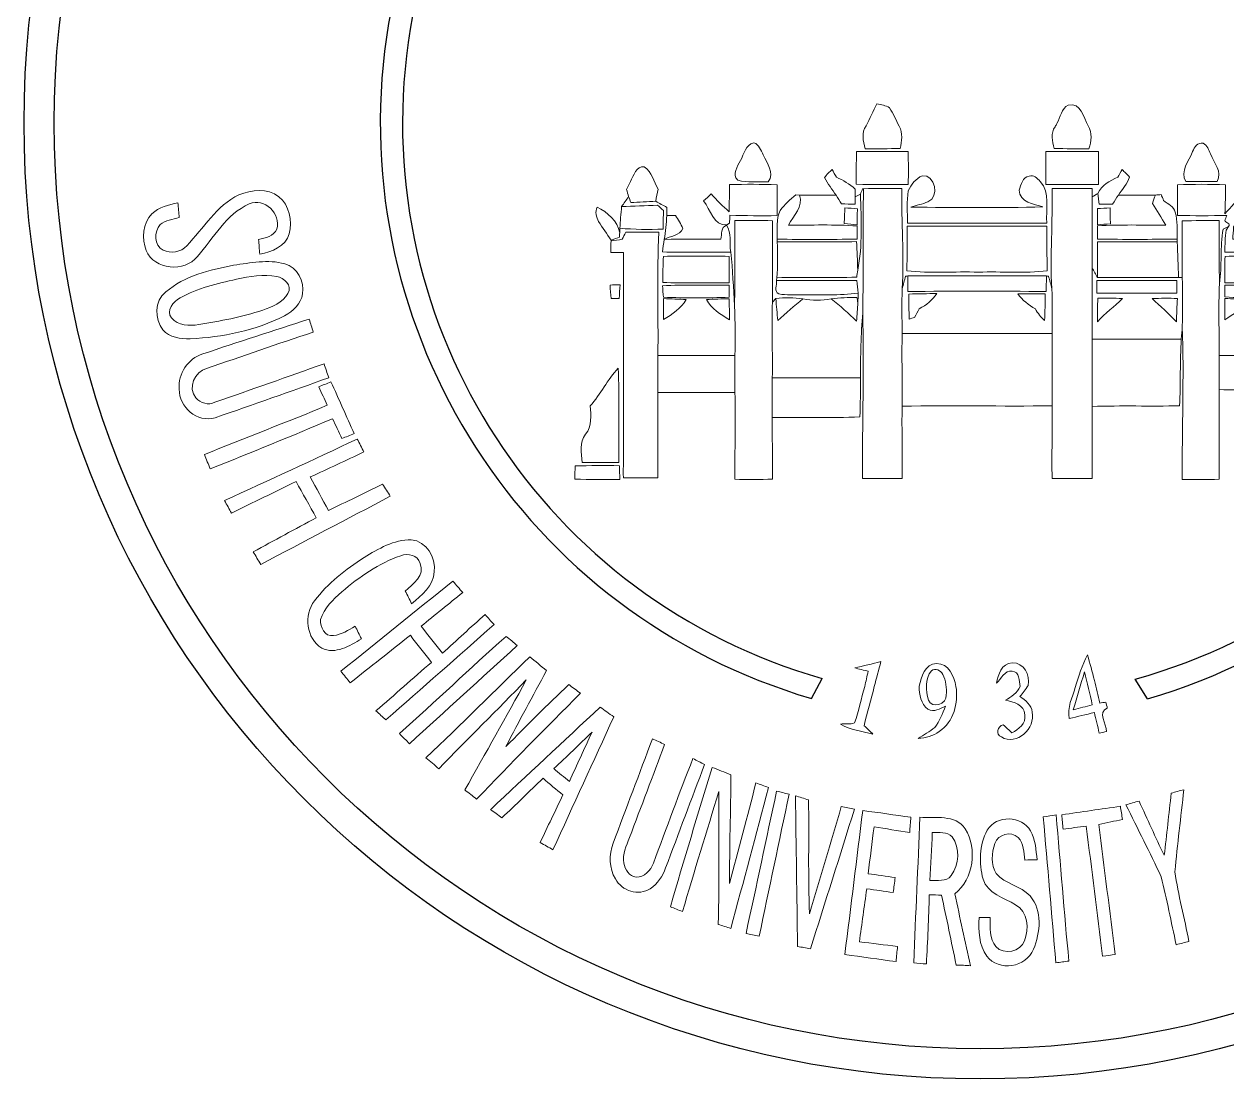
# Model space of a CAD drawing. Extents: x 31132 to 885236, y 345273 to 1212165.
# Drawn here: x 447845 to 448390, y 1184988 to 1185465 of the extents above; entities that cross this region are included whole.
import ezdxf

# ---------------------------------------------------------------- set-up
doc = ezdxf.new("R2010")
doc.units = 0
doc.header["$LTSCALE"] = 1000
doc.layers.get('0').update_dxf_attribs({"linetype": 'CONTINUOUS'})
doc.layers.add('_U+56FE_U+5C42 1', color=7, linetype='CONTINUOUS')

# ---------------------------------------------------------------- blocks, each defined once
blk = doc.blocks.new('A$C1A3047F4')
at = {"color": 5}
for p, q in [((-2122, -7237), (-1985, -6985)), ((2106, -7242), (1952, -6994))]:
    blk.add_line(p, q, dxfattribs=at)
for radius in [12022, 11642]:
    blk.add_circle((0, 0), radius, dxfattribs=at)
for radius, start, end in [(7542, 286.2137, 253.6594), (7262, 285.5907, 254.1354)]:
    blk.add_arc((0, 0), radius, start, end, dxfattribs=at)
at = {"layer": '_U+56FE_U+5C42 1', "color": 5, "lineweight": 0}
for points, knots in [([(-1434, -38), (-1387, 54), (-1341, 146), (-1297, 240), (-1245, 223), (-1186, 221), (-1140, 188), (-1090, 116), (-1057, 35), (-1019, -43), (-966, -130), (-986, -230), (-1005, -324), (-1152, -326), (-1299, -326), (-1446, -327), (-1469, -230), (-1495, -126), (-1434, -38), (-1434, -38), (-1434, -38), (-1434, -38)], [0, 0, 0, 0, 1, 1, 1, 2, 2, 2, 3, 3, 3, 4, 4, 4, 5, 5, 5, 6, 6, 6, 7, 7, 7, 7]), ([(966, -8), (1012, 67), (1023, 180), (1108, 222), (1269, 265), (1299, 65), (1360, -38), (1415, -128), (1397, -231), (1369, -327), (1223, -326), (1077, -326), (931, -324), (913, -232), (882, -132), (944, -49), (949, -38), (960, -18), (966, -8), (966, -8), (966, -8), (966, -8)], [0, 0, 0, 0, 1, 1, 1, 2, 2, 2, 3, 3, 3, 4, 4, 4, 5, 5, 5, 6, 6, 6, 7, 7, 7, 7]), ([(-3013, -474), (-2966, -395), (-2951, -273), (-2845, -250), (-2778, -273), (-2757, -345), (-2727, -402), (-2680, -510), (-2579, -626), (-2666, -742), (-2793, -734), (-2924, -757), (-3047, -723), (-3126, -647), (-3048, -551), (-3013, -474), (-3013, -474), (-3013, -474), (-3013, -474)], [0, 0, 0, 0, 1, 1, 1, 2, 2, 2, 3, 3, 3, 4, 4, 4, 5, 5, 5, 6, 6, 6, 6]), ([(2673, -362), (2694, -309), (2736, -239), (2804, -258), (2860, -281), (2874, -343), (2899, -392), (2941, -505), (3052, -613), (2981, -737), (2850, -739), (2719, -740), (2588, -740), (2512, -605), (2624, -483), (2673, -362), (2673, -362), (2673, -362), (2673, -362)], [0, 0, 0, 0, 1, 1, 1, 2, 2, 2, 3, 3, 3, 4, 4, 4, 5, 5, 5, 6, 6, 6, 6]), ([(-1556, -362), (-1338, -359), (-1121, -360), (-904, -361), (-902, -499), (-901, -638), (-903, -777), (-1121, -777), (-1339, -780), (-1558, -773), (-1557, -636), (-1556, -499), (-1556, -362), (-1556, -362), (-1556, -362), (-1556, -362)], [0, 0, 0, 0, 1, 1, 1, 2, 2, 2, 3, 3, 3, 4, 4, 4, 5, 5, 5, 5]), ([(827, -361), (1047, -360), (1267, -360), (1487, -361), (1488, -499), (1489, -637), (1488, -775), (1268, -779), (1047, -777), (826, -777), (824, -638), (825, -500), (827, -361), (827, -361), (827, -361), (827, -361)], [0, 0, 0, 0, 1, 1, 1, 2, 2, 2, 3, 3, 3, 4, 4, 4, 5, 5, 5, 5]), ([(-4398, -736), (-4357, -665), (-4326, -542), (-4222, -553), (-4129, -618), (-4100, -738), (-4050, -835), (-4060, -885), (-4070, -936), (-4077, -987), (-4183, -993), (-4288, -997), (-4393, -1002), (-4400, -983), (-4413, -945), (-4419, -926), (-4426, -905), (-4439, -862), (-4446, -840), (-4430, -805), (-4414, -771), (-4398, -736), (-4398, -736), (-4398, -736), (-4398, -736)], [0, 0, 0, 0, 1, 1, 1, 2, 2, 2, 3, 3, 3, 4, 4, 4, 5, 5, 5, 6, 6, 6, 7, 7, 7, 8, 8, 8, 8]), ([(-1956, -688), (-1929, -651), (-1897, -617), (-1861, -588), (-1847, -612), (-1821, -659), (-1807, -683), (-1723, -723), (-1639, -768), (-1572, -834), (-1572, -858), (-1571, -906), (-1571, -930), (-1571, -953), (-1571, -1000), (-1571, -1024), (-1629, -1022), (-1686, -1021), (-1743, -1019), (-1765, -983), (-1787, -946), (-1811, -911), (-1859, -836), (-1918, -768), (-1956, -688), (-1956, -688), (-1956, -688), (-1956, -688)], [0, 0, 0, 0, 1, 1, 1, 2, 2, 2, 3, 3, 3, 4, 4, 4, 5, 5, 5, 6, 6, 6, 7, 7, 7, 8, 8, 8, 9, 9, 9, 9]), ([(1731, -685), (1745, -660), (1772, -612), (1785, -587), (1818, -618), (1850, -650), (1880, -683), (1853, -769), (1786, -834), (1739, -909), (1713, -945), (1690, -983), (1667, -1021), (1610, -1022), (1553, -1022), (1496, -1023), (1493, -989), (1485, -921), (1480, -888), (1533, -787), (1628, -726), (1731, -685), (1731, -685), (1731, -685), (1731, -685)], [0, 0, 0, 0, 1, 1, 1, 2, 2, 2, 3, 3, 3, 4, 4, 4, 5, 5, 5, 6, 6, 6, 7, 7, 7, 8, 8, 8, 8]), ([(-904, -854), (-864, -779), (-810, -698), (-727, -666), (-565, -650), (-504, -932), (-655, -992), (-724, -1023), (-800, -1038), (-872, -1059), (-318, -1068), (237, -1070), (791, -1058), (675, -1023), (500, -1002), (491, -846), (515, -781), (534, -683), (616, -670), (673, -649), (721, -698), (755, -737), (890, -878), (822, -1088), (838, -1263), (254, -1262), (-330, -1262), (-914, -1263), (-912, -1127), (-926, -989), (-904, -854), (-904, -854), (-904, -854), (-904, -854)], [0, 0, 0, 0, 1, 1, 1, 2, 2, 2, 3, 3, 3, 4, 4, 4, 5, 5, 5, 6, 6, 6, 7, 7, 7, 8, 8, 8, 9, 9, 9, 10, 10, 10, 11, 11, 11, 11]), ([(-9319, -905), (-9163, -842), (-8957, -814), (-8819, -930), (-8682, -1036), (-8650, -1233), (-8686, -1394), (-8735, -1556), (-8905, -1626), (-9058, -1650), (-9063, -1589), (-9068, -1528), (-9073, -1468), (-8989, -1444), (-8882, -1429), (-8843, -1337), (-8785, -1146), (-8999, -936), (-9189, -1019), (-9482, -1150), (-9639, -1449), (-9842, -1681), (-10003, -1885), (-10383, -1851), (-10487, -1606), (-10539, -1455), (-10535, -1261), (-10413, -1144), (-10328, -1056), (-10202, -1033), (-10088, -1005), (-10082, -1068), (-10076, -1130), (-10071, -1192), (-10152, -1214), (-10244, -1222), (-10311, -1279), (-10386, -1371), (-10391, -1543), (-10274, -1603), (-10177, -1644), (-10049, -1628), (-9976, -1546), (-9765, -1326), (-9603, -1042), (-9319, -905), (-9319, -905), (-9319, -905), (-9319, -905)], [0, 0, 0, 0, 1, 1, 1, 2, 2, 2, 3, 3, 3, 4, 4, 4, 5, 5, 5, 6, 6, 6, 7, 7, 7, 8, 8, 8, 9, 9, 9, 10, 10, 10, 11, 11, 11, 12, 12, 12, 13, 13, 13, 14, 14, 14, 15, 15, 15, 16, 16, 16, 16]), ([(-3151, -776), (-2951, -772), (-2751, -772), (-2551, -778), (-2550, -907), (-2550, -1037), (-2553, -1167), (-2751, -1169), (-2948, -1169), (-3145, -1162), (-3147, -1187), (-3150, -1238), (-3152, -1263), (-3152, -1263), (-3183, -1283), (-3183, -1283), (-3355, -1298), (-3389, -1091), (-3476, -983), (-3444, -953), (-3412, -924), (-3382, -894), (-3312, -974), (-3237, -1050), (-3156, -1118), (-3153, -1004), (-3152, -890), (-3151, -776), (-3151, -776), (-3151, -776), (-3151, -776)], [0, 0, 0, 0, 1, 1, 1, 2, 2, 2, 3, 3, 3, 4, 4, 4, 5, 5, 5, 6, 6, 6, 7, 7, 7, 8, 8, 8, 9, 9, 9, 10, 10, 10, 10]), ([(-1479, -830), (-1479, -830), (-1465, -829), (-1465, -829), (-1476, -1349), (-1466, -1869), (-1476, -2389), (-1498, -2661), (-1505, -2934), (-1505, -3207), (-1874, -3203), (-2243, -3205), (-2613, -3207), (-2608, -2889), (-2620, -2571), (-2611, -2254), (-2611, -2254), (-2569, -2211), (-2569, -2211), (-2561, -2303), (-2552, -2395), (-2544, -2487), (-2442, -2393), (-2336, -2303), (-2228, -2215), (-2111, -2237), (-1991, -2235), (-1873, -2215), (-1760, -2301), (-1654, -2395), (-1553, -2495), (-1547, -2416), (-1540, -2338), (-1537, -2260), (-1535, -2220), (-1534, -2181), (-1534, -2141), (-1539, -2089), (-1544, -2037), (-1551, -1984), (-1887, -1983), (-2223, -1987), (-2559, -1982), (-2559, -1982), (-2555, -1949), (-2555, -1949), (-2220, -1936), (-1886, -1951), (-1551, -1941), (-1548, -1919), (-1542, -1875), (-1539, -1854), (-1477, -1538), (-1493, -1216), (-1504, -897), (-1498, -881), (-1485, -847), (-1479, -830), (-1479, -830), (-1479, -830), (-1479, -830)], [0, 0, 0, 0, 1, 1, 1, 2, 2, 2, 3, 3, 3, 4, 4, 4, 5, 5, 5, 6, 6, 6, 7, 7, 7, 8, 8, 8, 9, 9, 9, 10, 10, 10, 11, 11, 11, 12, 12, 12, 13, 13, 13, 14, 14, 14, 15, 15, 15, 16, 16, 16, 17, 17, 17, 18, 18, 18, 19, 19, 19, 20, 20, 20, 20]), ([(-2513, -1101), (-2460, -1025), (-2387, -966), (-2318, -904), (-2318, -904), (-2271, -908), (-2271, -908), (-2214, -1053), (-2352, -1167), (-2411, -1288), (-2123, -1286), (-1834, -1278), (-1546, -1297), (-1546, -1353), (-1545, -1408), (-1544, -1464), (-1880, -1466), (-2216, -1467), (-2552, -1464), (-2551, -1343), (-2568, -1213), (-2513, -1101), (-2513, -1101), (-2513, -1101), (-2513, -1101)], [0, 0, 0, 0, 1, 1, 1, 2, 2, 2, 3, 3, 3, 4, 4, 4, 5, 5, 5, 6, 6, 6, 7, 7, 7, 8, 8, 8, 8]), ([(-2271, -908), (-2118, -914), (-1964, -910), (-1811, -911), (-1787, -946), (-1765, -983), (-1743, -1019), (-1686, -1021), (-1629, -1022), (-1571, -1024), (-1571, -1000), (-1571, -953), (-1571, -930), (-1554, -921), (-1520, -905), (-1504, -897), (-1493, -1216), (-1477, -1538), (-1539, -1854), (-1540, -1733), (-1547, -1614), (-1552, -1494), (-1885, -1500), (-2218, -1494), (-2551, -1498), (-2552, -1490), (-2552, -1472), (-2552, -1464), (-2216, -1467), (-1880, -1466), (-1544, -1464), (-1545, -1408), (-1546, -1353), (-1546, -1297), (-1834, -1278), (-2123, -1286), (-2411, -1288), (-2352, -1167), (-2214, -1053), (-2271, -908), (-2271, -908), (-2271, -908), (-2271, -908)], [0, 0, 0, 0, 1, 1, 1, 2, 2, 2, 3, 3, 3, 4, 4, 4, 5, 5, 5, 6, 6, 6, 7, 7, 7, 8, 8, 8, 9, 9, 9, 10, 10, 10, 11, 11, 11, 12, 12, 12, 13, 13, 13, 14, 14, 14, 14]), ([(-1465, -829), (-1304, -822), (-1143, -827), (-982, -827), (-994, -1247), (-954, -1667), (-978, -2087), (-990, -2274), (-979, -2461), (-981, -2648), (-984, -2953), (-980, -3258), (-981, -3562), (-984, -3865), (-979, -4169), (-981, -4472), (-1147, -4474), (-1312, -4474), (-1477, -4473), (-1485, -3778), (-1456, -3084), (-1476, -2389), (-1466, -1869), (-1476, -1349), (-1465, -829), (-1465, -829), (-1465, -829), (-1465, -829)], [0, 0, 0, 0, 1, 1, 1, 2, 2, 2, 3, 3, 3, 4, 4, 4, 5, 5, 5, 6, 6, 6, 7, 7, 7, 8, 8, 8, 9, 9, 9, 9]), ([(905, -827), (1073, -826), (1241, -826), (1410, -827), (1410, -853), (1410, -906), (1410, -932), (1408, -1229), (1409, -1526), (1411, -1823), (1404, -2122), (1410, -2420), (1409, -2719), (1407, -3001), (1411, -3283), (1409, -3566), (1407, -3868), (1411, -4169), (1411, -4471), (1242, -4474), (1074, -4474), (905, -4472), (902, -4167), (907, -3863), (905, -3559), (903, -3255), (906, -2951), (905, -2648), (902, -2460), (912, -2273), (902, -2086), (877, -1667), (916, -1246), (905, -827), (905, -827), (905, -827), (905, -827)], [0, 0, 0, 0, 1, 1, 1, 2, 2, 2, 3, 3, 3, 4, 4, 4, 5, 5, 5, 6, 6, 6, 7, 7, 7, 8, 8, 8, 9, 9, 9, 10, 10, 10, 11, 11, 11, 12, 12, 12, 12]), ([(1410, -932), (1428, -921), (1463, -899), (1480, -888), (1485, -921), (1493, -989), (1496, -1023), (1553, -1022), (1610, -1022), (1667, -1021), (1690, -983), (1713, -945), (1739, -909), (1894, -908), (2050, -914), (2205, -908), (2191, -943), (2179, -978), (2167, -1013), (2227, -1102), (2282, -1194), (2336, -1288), (2050, -1286), (1764, -1279), (1478, -1296), (1477, -1352), (1477, -1408), (1476, -1465), (1811, -1465), (2145, -1466), (2479, -1464), (2479, -1473), (2479, -1489), (2480, -1498), (2145, -1496), (1811, -1497), (1477, -1497), (1476, -1647), (1476, -1796), (1475, -1946), (1453, -1905), (1431, -1864), (1411, -1823), (1409, -1526), (1408, -1229), (1410, -932), (1410, -932), (1410, -932), (1410, -932)], [0, 0, 0, 0, 1, 1, 1, 2, 2, 2, 3, 3, 3, 4, 4, 4, 5, 5, 5, 6, 6, 6, 7, 7, 7, 8, 8, 8, 9, 9, 9, 10, 10, 10, 11, 11, 11, 12, 12, 12, 13, 13, 13, 14, 14, 14, 15, 15, 15, 16, 16, 16, 16]), ([(2205, -908), (2223, -907), (2258, -904), (2276, -903), (2284, -921), (2300, -959), (2308, -978), (2360, -1021), (2437, -1051), (2454, -1124), (2485, -1235), (2476, -1351), (2479, -1464), (2145, -1466), (1811, -1465), (1476, -1465), (1477, -1408), (1477, -1352), (1478, -1296), (1764, -1279), (2050, -1286), (2336, -1288), (2282, -1194), (2227, -1102), (2167, -1013), (2179, -978), (2191, -943), (2205, -908), (2205, -908), (2205, -908), (2205, -908)], [0, 0, 0, 0, 1, 1, 1, 2, 2, 2, 3, 3, 3, 4, 4, 4, 5, 5, 5, 6, 6, 6, 7, 7, 7, 8, 8, 8, 9, 9, 9, 10, 10, 10, 10]), ([(2483, -778), (2683, -772), (2884, -772), (3084, -778), (3087, -900), (3084, -1021), (3079, -1143), (3157, -1062), (3227, -972), (3307, -893), (3323, -906), (3356, -933), (3373, -946), (3386, -1093), (3262, -1198), (3188, -1310), (3184, -1361), (3180, -1413), (3177, -1464), (3418, -1460), (3660, -1458), (3901, -1465), (3905, -1518), (3909, -1571), (3914, -1624), (3635, -1627), (3356, -1626), (3078, -1625), (3079, -1533), (3080, -1441), (3093, -1350), (3093, -1350), (3124, -1303), (3124, -1303), (3162, -1273), (3080, -1247), (3079, -1229), (3084, -1214), (3095, -1182), (3101, -1167), (2895, -1168), (2689, -1168), (2483, -1167), (2481, -1037), (2481, -907), (2483, -778), (2483, -778), (2483, -778), (2483, -778)], [0, 0, 0, 0, 1, 1, 1, 2, 2, 2, 3, 3, 3, 4, 4, 4, 5, 5, 5, 6, 6, 6, 7, 7, 7, 8, 8, 8, 9, 9, 9, 10, 10, 10, 11, 11, 11, 12, 12, 12, 13, 13, 13, 14, 14, 14, 15, 15, 15, 16, 16, 16, 16]), ([(-4419, -926), (-4413, -945), (-4400, -983), (-4393, -1002), (-4288, -997), (-4183, -993), (-4077, -987), (-4032, -1014), (-3985, -1038), (-3939, -1064), (-3939, -1089), (-3940, -1140), (-3940, -1165), (-3943, -1266), (-3956, -1366), (-3972, -1466), (-3972, -1466), (-3972, -1467), (-3972, -1467), (-3980, -1519), (-3987, -1572), (-3994, -1624), (-3708, -1627), (-3422, -1626), (-3136, -1625), (-3109, -1850), (-3103, -2076), (-3087, -2302), (-3078, -2510), (-3082, -2719), (-3082, -2927), (-3405, -2926), (-3728, -2924), (-4051, -2926), (-4045, -2409), (-4065, -1892), (-4039, -1376), (-4178, -1376), (-4317, -1376), (-4456, -1376), (-4471, -1406), (-4487, -1435), (-4501, -1465), (-4548, -1472), (-4595, -1479), (-4641, -1486), (-4641, -1486), (-4640, -1477), (-4640, -1477), (-4613, -1467), (-4560, -1446), (-4533, -1437), (-4533, -1423), (-4533, -1398), (-4532, -1385), (-4532, -1370), (-4531, -1341), (-4530, -1326), (-4349, -1342), (-4167, -1342), (-3986, -1338), (-3984, -1260), (-3983, -1181), (-3982, -1103), (-4006, -1081), (-4030, -1059), (-4055, -1037), (-4206, -1042), (-4357, -1047), (-4508, -1053), (-4478, -1011), (-4447, -969), (-4419, -926), (-4419, -926), (-4419, -926), (-4419, -926)], [0, 0, 0, 0, 1, 1, 1, 2, 2, 2, 3, 3, 3, 4, 4, 4, 5, 5, 5, 6, 6, 6, 7, 7, 7, 8, 8, 8, 9, 9, 9, 10, 10, 10, 11, 11, 11, 12, 12, 12, 13, 13, 13, 14, 14, 14, 15, 15, 15, 16, 16, 16, 17, 17, 17, 18, 18, 18, 19, 19, 19, 20, 20, 20, 21, 21, 21, 22, 22, 22, 23, 23, 23, 24, 24, 24, 25, 25, 25, 25]), ([(-4508, -1053), (-4357, -1047), (-4206, -1042), (-4055, -1037), (-4030, -1059), (-4006, -1081), (-3982, -1103), (-3983, -1181), (-3984, -1260), (-3986, -1338), (-4167, -1342), (-4349, -1342), (-4530, -1326), (-4524, -1234), (-4516, -1144), (-4508, -1053), (-4508, -1053), (-4508, -1053), (-4508, -1053)], [0, 0, 0, 0, 1, 1, 1, 2, 2, 2, 3, 3, 3, 4, 4, 4, 5, 5, 5, 6, 6, 6, 6]), ([(-4816, -1060), (-4685, -1126), (-4557, -1232), (-4532, -1385), (-4533, -1398), (-4533, -1423), (-4533, -1437), (-4560, -1446), (-4613, -1467), (-4640, -1477), (-4693, -1399), (-4747, -1322), (-4797, -1242), (-4826, -1185), (-4845, -1121), (-4816, -1060), (-4816, -1060), (-4816, -1060), (-4816, -1060)], [0, 0, 0, 0, 1, 1, 1, 2, 2, 2, 3, 3, 3, 4, 4, 4, 5, 5, 5, 6, 6, 6, 6]), ([(-3940, -1165), (-3912, -1165), (-3856, -1164), (-3828, -1164), (-3797, -1219), (-3761, -1272), (-3737, -1331), (-3780, -1419), (-3893, -1424), (-3972, -1466), (-3956, -1366), (-3943, -1266), (-3940, -1165), (-3940, -1165), (-3940, -1165), (-3940, -1165)], [0, 0, 0, 0, 1, 1, 1, 2, 2, 2, 3, 3, 3, 4, 4, 4, 5, 5, 5, 5]), ([(-1708, -1268), (-1707, -1201), (-1702, -1135), (-1701, -1068), (-1649, -1073), (-1596, -1077), (-1543, -1082), (-1544, -1149), (-1545, -1217), (-1546, -1284), (-1600, -1279), (-1655, -1273), (-1708, -1268), (-1708, -1268), (-1708, -1268), (-1708, -1268)], [0, 0, 0, 0, 1, 1, 1, 2, 2, 2, 3, 3, 3, 4, 4, 4, 5, 5, 5, 5]), ([(1477, -1078), (1529, -1076), (1582, -1074), (1634, -1071), (1635, -1137), (1637, -1204), (1639, -1270), (1585, -1274), (1531, -1279), (1477, -1283), (1477, -1215), (1477, -1147), (1477, -1078), (1477, -1078), (1477, -1078), (1477, -1078)], [0, 0, 0, 0, 1, 1, 1, 2, 2, 2, 3, 3, 3, 4, 4, 4, 5, 5, 5, 5]), ([(-3262, -1462), (-3242, -1402), (-3265, -1310), (-3187, -1286), (-3124, -1386), (-3154, -1513), (-3136, -1625), (-3422, -1626), (-3708, -1627), (-3994, -1624), (-3987, -1572), (-3980, -1519), (-3972, -1467), (-3735, -1458), (-3498, -1463), (-3262, -1462), (-3262, -1462), (-3262, -1462), (-3262, -1462)], [0, 0, 0, 0, 1, 1, 1, 2, 2, 2, 3, 3, 3, 4, 4, 4, 5, 5, 5, 6, 6, 6, 6]), ([(-3083, -1230), (-2926, -1229), (-2768, -1229), (-2611, -1231), (-2612, -1572), (-2606, -1913), (-2611, -2254), (-2620, -2571), (-2608, -2889), (-2613, -3207), (-2613, -3373), (-2613, -3538), (-2613, -3704), (-2613, -3963), (-2612, -4221), (-2609, -4479), (-2767, -4486), (-2925, -4487), (-3083, -4482), (-3083, -4118), (-3079, -3754), (-3082, -3391), (-3082, -3236), (-3082, -3082), (-3082, -2927), (-3082, -2719), (-3078, -2510), (-3087, -2302), (-3082, -1945), (-3084, -1587), (-3083, -1230), (-3083, -1230), (-3083, -1230), (-3083, -1230)], [0, 0, 0, 0, 1, 1, 1, 2, 2, 2, 3, 3, 3, 4, 4, 4, 5, 5, 5, 6, 6, 6, 7, 7, 7, 8, 8, 8, 9, 9, 9, 10, 10, 10, 11, 11, 11, 11]), ([(-916, -1299), (-331, -1300), (254, -1300), (839, -1299), (839, -1487), (839, -1674), (845, -1862), (558, -1894), (268, -1869), (-20, -1877), (-321, -1869), (-623, -1894), (-922, -1862), (-916, -1675), (-916, -1487), (-916, -1299), (-916, -1299), (-916, -1299), (-916, -1299)], [0, 0, 0, 0, 1, 1, 1, 2, 2, 2, 3, 3, 3, 4, 4, 4, 5, 5, 5, 6, 6, 6, 6]), ([(2541, -1233), (2696, -1229), (2851, -1228), (3006, -1229), (3006, -1494), (3006, -1758), (3010, -2023), (2997, -2323), (3008, -2624), (3005, -2925), (3005, -3068), (3005, -3212), (3005, -3355), (3003, -3730), (3006, -4106), (3006, -4481), (2852, -4486), (2697, -4487), (2543, -4485), (2536, -3844), (2566, -3202), (2543, -2561), (2548, -2356), (2548, -2150), (2543, -1945), (2537, -1707), (2542, -1470), (2541, -1233), (2541, -1233), (2541, -1233), (2541, -1233)], [0, 0, 0, 0, 1, 1, 1, 2, 2, 2, 3, 3, 3, 4, 4, 4, 5, 5, 5, 6, 6, 6, 7, 7, 7, 8, 8, 8, 9, 9, 9, 10, 10, 10, 10]), ([(3057, -1337), (3057, -1337), (3124, -1303), (3124, -1303), (3124, -1303), (3093, -1350), (3093, -1350), (3080, -1441), (3079, -1533), (3078, -1625), (3356, -1626), (3635, -1627), (3914, -1624), (3909, -1571), (3905, -1518), (3901, -1465), (3901, -1465), (3901, -1464), (3901, -1464), (3900, -1445), (3898, -1409), (3896, -1391), (3897, -1377), (3897, -1350), (3898, -1337), (4082, -1341), (4267, -1341), (4451, -1337), (4452, -1351), (4453, -1378), (4453, -1391), (4453, -1407), (4454, -1439), (4455, -1456), (4506, -1453), (4557, -1451), (4609, -1449), (4595, -1509), (4585, -1570), (4575, -1631), (4572, -1579), (4568, -1528), (4565, -1477), (4515, -1476), (4465, -1475), (4415, -1475), (4410, -1451), (4399, -1403), (4394, -1379), (4250, -1376), (4106, -1375), (3962, -1376), (3988, -1892), (3968, -2408), (3974, -2925), (3651, -2921), (3328, -2931), (3005, -2925), (3008, -2624), (2997, -2323), (3010, -2023), (3045, -1796), (3015, -1564), (3057, -1337), (3057, -1337), (3057, -1337), (3057, -1337)], [0, 0, 0, 0, 1, 1, 1, 2, 2, 2, 3, 3, 3, 4, 4, 4, 5, 5, 5, 6, 6, 6, 7, 7, 7, 8, 8, 8, 9, 9, 9, 10, 10, 10, 11, 11, 11, 12, 12, 12, 13, 13, 13, 14, 14, 14, 15, 15, 15, 16, 16, 16, 17, 17, 17, 18, 18, 18, 19, 19, 19, 20, 20, 20, 21, 21, 21, 22, 22, 22, 22]), ([(-4501, -1465), (-4487, -1435), (-4471, -1406), (-4456, -1376), (-4317, -1376), (-4178, -1376), (-4039, -1376), (-4065, -1892), (-4045, -2409), (-4051, -2926), (-4051, -3080), (-4051, -3235), (-4051, -3389), (-4054, -3748), (-4048, -4107), (-4051, -4465), (-4196, -4466), (-4341, -4466), (-4486, -4465), (-4487, -4186), (-4482, -3908), (-4485, -3630), (-4487, -3361), (-4482, -3091), (-4484, -2821), (-4486, -2528), (-4481, -2235), (-4484, -1942), (-4484, -1838), (-4484, -1734), (-4484, -1631), (-4538, -1630), (-4592, -1630), (-4645, -1630), (-4645, -1582), (-4643, -1534), (-4641, -1486), (-4595, -1479), (-4548, -1472), (-4501, -1465), (-4501, -1465), (-4501, -1465), (-4501, -1465)], [0, 0, 0, 0, 1, 1, 1, 2, 2, 2, 3, 3, 3, 4, 4, 4, 5, 5, 5, 6, 6, 6, 7, 7, 7, 8, 8, 8, 9, 9, 9, 10, 10, 10, 11, 11, 11, 12, 12, 12, 13, 13, 13, 14, 14, 14, 14]), ([(-2555, -1949), (-2541, -1799), (-2546, -1648), (-2551, -1498), (-2218, -1494), (-1885, -1500), (-1552, -1494), (-1547, -1614), (-1540, -1733), (-1539, -1854), (-1542, -1875), (-1548, -1919), (-1551, -1941), (-1886, -1951), (-2220, -1936), (-2555, -1949), (-2555, -1949), (-2555, -1949), (-2555, -1949)], [0, 0, 0, 0, 1, 1, 1, 2, 2, 2, 3, 3, 3, 4, 4, 4, 5, 5, 5, 6, 6, 6, 6]), ([(1477, -1497), (1811, -1497), (2145, -1496), (2480, -1498), (2483, -1647), (2491, -1796), (2495, -1945), (2155, -1947), (1815, -1946), (1475, -1946), (1476, -1796), (1476, -1647), (1477, -1497), (1477, -1497), (1477, -1497), (1477, -1497)], [0, 0, 0, 0, 1, 1, 1, 2, 2, 2, 3, 3, 3, 4, 4, 4, 5, 5, 5, 5]), ([(-9388, -1790), (-9176, -1763), (-8955, -1713), (-8743, -1773), (-8584, -1816), (-8495, -1996), (-8519, -2152), (-8541, -2275), (-8640, -2368), (-8746, -2425), (-9113, -2613), (-9524, -2696), (-9933, -2716), (-10056, -2722), (-10191, -2696), (-10278, -2604), (-10380, -2465), (-10384, -2240), (-10240, -2127), (-10003, -1924), (-9687, -1849), (-9388, -1790), (-9388, -1790), (-9388, -1790), (-9388, -1790)], [0, 0, 0, 0, 1, 1, 1, 2, 2, 2, 3, 3, 3, 4, 4, 4, 5, 5, 5, 6, 6, 6, 7, 7, 7, 8, 8, 8, 8]), ([(-3991, -2007), (-3989, -1897), (-3987, -1788), (-3983, -1679), (-3707, -1678), (-3431, -1677), (-3155, -1679), (-3155, -1790), (-3156, -1902), (-3156, -2013), (-3434, -2010), (-3713, -2020), (-3991, -2007), (-3991, -2007), (-3991, -2007), (-3991, -2007)], [0, 0, 0, 0, 1, 1, 1, 2, 2, 2, 3, 3, 3, 4, 4, 4, 5, 5, 5, 5]), ([(3080, -1679), (3355, -1677), (3630, -1679), (3905, -1678), (3909, -1788), (3912, -1898), (3914, -2008), (3635, -2018), (3357, -2010), (3078, -2013), (3078, -1902), (3079, -1790), (3080, -1679), (3080, -1679), (3080, -1679), (3080, -1679)], [0, 0, 0, 0, 1, 1, 1, 2, 2, 2, 3, 3, 3, 4, 4, 4, 5, 5, 5, 5]), ([(-9350, -1966), (-9184, -1933), (-9011, -1902), (-8843, -1932), (-8753, -1951), (-8640, -2046), (-8704, -2145), (-8769, -2261), (-8901, -2315), (-9021, -2355), (-9283, -2443), (-9555, -2493), (-9826, -2538), (-9942, -2554), (-10087, -2553), (-10167, -2453), (-10244, -2364), (-10139, -2248), (-10060, -2201), (-9842, -2075), (-9592, -2024), (-9350, -1966), (-9350, -1966), (-9350, -1966), (-9350, -1966)], [0, 0, 0, 0, 1, 1, 1, 2, 2, 2, 3, 3, 3, 4, 4, 4, 5, 5, 5, 6, 6, 6, 7, 7, 7, 8, 8, 8, 8]), ([(-936, -1928), (-929, -1927), (-917, -1926), (-910, -1925), (-910, -1991), (-909, -2057), (-909, -2123), (-328, -2112), (252, -2115), (832, -2122), (833, -2056), (833, -1991), (834, -1926), (840, -1927), (853, -1928), (860, -1928), (876, -1980), (890, -2033), (902, -2086), (912, -2273), (902, -2460), (905, -2648), (276, -2652), (-353, -2652), (-981, -2648), (-979, -2461), (-990, -2274), (-978, -2087), (-967, -2033), (-952, -1980), (-936, -1928), (-936, -1928), (-936, -1928), (-936, -1928)], [0, 0, 0, 0, 1, 1, 1, 2, 2, 2, 3, 3, 3, 4, 4, 4, 5, 5, 5, 6, 6, 6, 7, 7, 7, 8, 8, 8, 9, 9, 9, 10, 10, 10, 11, 11, 11, 11]), ([(-910, -1925), (-329, -1924), (252, -1922), (834, -1926), (833, -1991), (833, -2056), (832, -2122), (252, -2115), (-328, -2112), (-909, -2123), (-909, -2057), (-910, -1991), (-910, -1925), (-910, -1925), (-910, -1925), (-910, -1925)], [0, 0, 0, 0, 1, 1, 1, 2, 2, 2, 3, 3, 3, 4, 4, 4, 5, 5, 5, 5]), ([(1411, -1823), (1431, -1864), (1453, -1905), (1475, -1946), (1815, -1946), (2155, -1947), (2495, -1945), (2495, -1945), (2543, -1945), (2543, -1945), (2548, -2150), (2548, -2356), (2543, -2561), (2539, -2613), (2535, -2666), (2530, -2719), (2156, -2721), (1782, -2722), (1409, -2719), (1410, -2420), (1404, -2122), (1411, -1823), (1411, -1823), (1411, -1823), (1411, -1823)], [0, 0, 0, 0, 1, 1, 1, 2, 2, 2, 3, 3, 3, 4, 4, 4, 5, 5, 5, 6, 6, 6, 7, 7, 7, 8, 8, 8, 8]), ([(-4653, -2040), (-4621, -2039), (-4557, -2038), (-4525, -2038), (-4530, -2095), (-4535, -2152), (-4539, -2209), (-4564, -2208), (-4615, -2208), (-4640, -2208), (-4644, -2152), (-4649, -2096), (-4653, -2040), (-4653, -2040), (-4653, -2040), (-4653, -2040)], [0, 0, 0, 0, 1, 1, 1, 2, 2, 2, 3, 3, 3, 4, 4, 4, 5, 5, 5, 5]), ([(-3994, -2048), (-3715, -2037), (-3435, -2042), (-3155, -2043), (-3155, -2093), (-3155, -2142), (-3155, -2193), (-3430, -2205), (-3706, -2204), (-3981, -2193), (-3986, -2145), (-3990, -2096), (-3994, -2048), (-3994, -2048), (-3994, -2048), (-3994, -2048)], [0, 0, 0, 0, 1, 1, 1, 2, 2, 2, 3, 3, 3, 4, 4, 4, 5, 5, 5, 5]), ([(-2530, -2152), (-2596, -2121), (-2555, -2039), (-2559, -1982), (-2223, -1987), (-1887, -1983), (-1551, -1984), (-1544, -2037), (-1539, -2089), (-1534, -2141), (-1769, -2177), (-2007, -2156), (-2243, -2162), (-2339, -2163), (-2435, -2168), (-2530, -2152), (-2530, -2152), (-2530, -2152), (-2530, -2152)], [0, 0, 0, 0, 1, 1, 1, 2, 2, 2, 3, 3, 3, 4, 4, 4, 5, 5, 5, 6, 6, 6, 6]), ([(1470, -1984), (1805, -1983), (2140, -1984), (2474, -1984), (2474, -2037), (2475, -2089), (2475, -2142), (2140, -2143), (1805, -2143), (1470, -2142), (1470, -2089), (1470, -2037), (1470, -1984), (1470, -1984), (1470, -1984), (1470, -1984)], [0, 0, 0, 0, 1, 1, 1, 2, 2, 2, 3, 3, 3, 4, 4, 4, 5, 5, 5, 5]), ([(3078, -2043), (3356, -2042), (3634, -2038), (3913, -2047), (3913, -2093), (3914, -2138), (3915, -2184), (3637, -2214), (3357, -2203), (3078, -2190), (3077, -2141), (3077, -2092), (3078, -2043), (3078, -2043), (3078, -2043), (3078, -2043)], [0, 0, 0, 0, 1, 1, 1, 2, 2, 2, 3, 3, 3, 4, 4, 4, 5, 5, 5, 5]), ([(-3980, -2210), (-3884, -2213), (-3790, -2217), (-3694, -2223), (-3763, -2333), (-3871, -2405), (-3979, -2474), (-3980, -2386), (-3980, -2298), (-3980, -2210), (-3980, -2210), (-3980, -2210), (-3980, -2210)], [0, 0, 0, 0, 1, 1, 1, 2, 2, 2, 3, 3, 3, 4, 4, 4, 4]), ([(-3441, -2221), (-3345, -2217), (-3250, -2214), (-3154, -2212), (-3153, -2300), (-3153, -2388), (-3153, -2476), (-3262, -2407), (-3378, -2340), (-3441, -2221), (-3441, -2221), (-3441, -2221), (-3441, -2221)], [0, 0, 0, 0, 1, 1, 1, 2, 2, 2, 3, 3, 3, 4, 4, 4, 4]), ([(-2569, -2211), (-2456, -2192), (-2341, -2198), (-2228, -2215), (-2336, -2303), (-2442, -2393), (-2544, -2487), (-2552, -2395), (-2561, -2303), (-2569, -2211), (-2569, -2211), (-2569, -2211), (-2569, -2211)], [0, 0, 0, 0, 1, 1, 1, 2, 2, 2, 3, 3, 3, 4, 4, 4, 4]), ([(-1873, -2215), (-1765, -2201), (-1657, -2195), (-1548, -2197), (-1545, -2213), (-1540, -2244), (-1537, -2260), (-1540, -2338), (-1547, -2416), (-1553, -2495), (-1654, -2395), (-1760, -2301), (-1873, -2215), (-1873, -2215), (-1873, -2215), (-1873, -2215)], [0, 0, 0, 0, 1, 1, 1, 2, 2, 2, 3, 3, 3, 4, 4, 4, 5, 5, 5, 5]), ([(-895, -2153), (-777, -2151), (-659, -2148), (-542, -2147), (-600, -2227), (-674, -2294), (-764, -2337), (-785, -2374), (-805, -2410), (-824, -2446), (-841, -2452), (-876, -2463), (-893, -2469), (-894, -2363), (-895, -2258), (-895, -2153), (-895, -2153), (-895, -2153), (-895, -2153)], [0, 0, 0, 0, 1, 1, 1, 2, 2, 2, 3, 3, 3, 4, 4, 4, 5, 5, 5, 6, 6, 6, 6]), ([(475, -2150), (589, -2148), (703, -2149), (818, -2150), (818, -2262), (818, -2374), (810, -2485), (763, -2444), (726, -2394), (695, -2340), (609, -2292), (532, -2230), (475, -2150), (475, -2150), (475, -2150), (475, -2150)], [0, 0, 0, 0, 1, 1, 1, 2, 2, 2, 3, 3, 3, 4, 4, 4, 5, 5, 5, 5]), ([(1480, -2206), (1583, -2204), (1686, -2205), (1789, -2208), (1691, -2312), (1570, -2393), (1476, -2502), (1476, -2403), (1476, -2304), (1480, -2206), (1480, -2206), (1480, -2206), (1480, -2206)], [0, 0, 0, 0, 1, 1, 1, 2, 2, 2, 3, 3, 3, 4, 4, 4, 4]), ([(2164, -2211), (2269, -2205), (2375, -2205), (2481, -2208), (2476, -2306), (2472, -2405), (2468, -2503), (2377, -2395), (2265, -2308), (2164, -2211), (2164, -2211), (2164, -2211), (2164, -2211)], [0, 0, 0, 0, 1, 1, 1, 2, 2, 2, 3, 3, 3, 4, 4, 4, 4]), ([(3077, -2209), (3174, -2212), (3271, -2216), (3368, -2222), (3301, -2338), (3186, -2408), (3076, -2477), (3076, -2388), (3076, -2298), (3077, -2209), (3077, -2209), (3077, -2209), (3077, -2209)], [0, 0, 0, 0, 1, 1, 1, 2, 2, 2, 3, 3, 3, 4, 4, 4, 4]), ([(-9775, -2906), (-9330, -2756), (-8881, -2616), (-8435, -2468), (-8419, -2523), (-8402, -2578), (-8386, -2633), (-8835, -2778), (-9279, -2937), (-9726, -3089), (-9874, -3127), (-9971, -3336), (-9861, -3458), (-9803, -3527), (-9703, -3554), (-9621, -3513), (-9163, -3354), (-8706, -3192), (-8249, -3030), (-8230, -3088), (-8211, -3146), (-8191, -3205), (-8666, -3376), (-9142, -3544), (-9620, -3708), (-9843, -3777), (-10076, -3574), (-10070, -3348), (-10090, -3154), (-9959, -2964), (-9775, -2906), (-9775, -2906), (-9775, -2906), (-9775, -2906)], [0, 0, 0, 0, 1, 1, 1, 2, 2, 2, 3, 3, 3, 4, 4, 4, 5, 5, 5, 6, 6, 6, 7, 7, 7, 8, 8, 8, 9, 9, 9, 10, 10, 10, 11, 11, 11, 11]), ([(-981, -2648), (-353, -2652), (276, -2652), (905, -2648), (906, -2951), (903, -3255), (905, -3559), (276, -3565), (-353, -3554), (-981, -3562), (-980, -3258), (-984, -2953), (-981, -2648), (-981, -2648), (-981, -2648), (-981, -2648)], [0, 0, 0, 0, 1, 1, 1, 2, 2, 2, 3, 3, 3, 4, 4, 4, 5, 5, 5, 5]), ([(1409, -2719), (1782, -2722), (2156, -2721), (2530, -2719), (2511, -2998), (2524, -3278), (2509, -3558), (2142, -3566), (1776, -3554), (1409, -3566), (1411, -3283), (1407, -3001), (1409, -2719), (1409, -2719), (1409, -2719), (1409, -2719)], [0, 0, 0, 0, 1, 1, 1, 2, 2, 2, 3, 3, 3, 4, 4, 4, 5, 5, 5, 5]), ([(-4051, -2926), (-3728, -2924), (-3405, -2926), (-3082, -2927), (-3082, -3082), (-3082, -3236), (-3082, -3391), (-3405, -3392), (-3728, -3393), (-4051, -3389), (-4051, -3235), (-4051, -3080), (-4051, -2926), (-4051, -2926), (-4051, -2926), (-4051, -2926)], [0, 0, 0, 0, 1, 1, 1, 2, 2, 2, 3, 3, 3, 4, 4, 4, 5, 5, 5, 5]), ([(3005, -2925), (3328, -2931), (3651, -2921), (3974, -2925), (3974, -3068), (3974, -3212), (3974, -3355), (3651, -3358), (3328, -3360), (3005, -3355), (3005, -3212), (3005, -3068), (3005, -2925), (3005, -2925), (3005, -2925), (3005, -2925)], [0, 0, 0, 0, 1, 1, 1, 2, 2, 2, 3, 3, 3, 4, 4, 4, 5, 5, 5, 5]), ([(-4902, -3560), (-4772, -3411), (-4687, -3229), (-4550, -3085), (-4541, -3267), (-4543, -3450), (-4544, -3632), (-4545, -3844), (-4544, -4056), (-4544, -4269), (-4698, -4272), (-4851, -4272), (-5005, -4269), (-5017, -4149), (-5039, -4018), (-4960, -3915), (-4881, -3813), (-4894, -3681), (-4902, -3560), (-4902, -3560), (-4902, -3560), (-4902, -3560)], [0, 0, 0, 0, 1, 1, 1, 2, 2, 2, 3, 3, 3, 4, 4, 4, 5, 5, 5, 6, 6, 6, 7, 7, 7, 7]), ([(-8316, -3320), (-8265, -3299), (-8214, -3278), (-8163, -3257), (-8063, -3473), (-7969, -3692), (-7870, -3908), (-7922, -3929), (-7973, -3949), (-8025, -3970), (-8064, -3887), (-8103, -3804), (-8142, -3721), (-8654, -3935), (-9166, -4148), (-9682, -4352), (-9706, -4291), (-9729, -4231), (-9753, -4171), (-9241, -3959), (-8719, -3768), (-8209, -3550), (-8245, -3473), (-8280, -3397), (-8316, -3320), (-8316, -3320), (-8316, -3320), (-8316, -3320)], [0, 0, 0, 0, 1, 1, 1, 2, 2, 2, 3, 3, 3, 4, 4, 4, 5, 5, 5, 6, 6, 6, 7, 7, 7, 8, 8, 8, 9, 9, 9, 9]), ([(-2613, -3207), (-2243, -3205), (-1874, -3203), (-1505, -3207), (-1504, -3370), (-1505, -3534), (-1511, -3697), (-1878, -3714), (-2246, -3701), (-2613, -3704), (-2613, -3538), (-2613, -3373), (-2613, -3207), (-2613, -3207), (-2613, -3207), (-2613, -3207)], [0, 0, 0, 0, 1, 1, 1, 2, 2, 2, 3, 3, 3, 4, 4, 4, 5, 5, 5, 5]), ([(-9501, -4750), (-8945, -4493), (-8386, -4240), (-7833, -3976), (-7804, -4030), (-7777, -4084), (-7749, -4139), (-7972, -4246), (-8198, -4347), (-8422, -4453), (-8345, -4593), (-8270, -4734), (-8195, -4875), (-7968, -4766), (-7742, -4653), (-7515, -4543), (-7482, -4594), (-7449, -4645), (-7416, -4696), (-7959, -4981), (-8503, -5266), (-9046, -5553), (-9077, -5500), (-9109, -5447), (-9140, -5394), (-8877, -5251), (-8612, -5108), (-8347, -4965), (-8432, -4814), (-8517, -4662), (-8602, -4510), (-8871, -4645), (-9144, -4772), (-9413, -4908), (-9442, -4855), (-9472, -4802), (-9501, -4750), (-9501, -4750), (-9501, -4750), (-9501, -4750)], [0, 0, 0, 0, 1, 1, 1, 2, 2, 2, 3, 3, 3, 4, 4, 4, 5, 5, 5, 6, 6, 6, 7, 7, 7, 8, 8, 8, 9, 9, 9, 10, 10, 10, 11, 11, 11, 12, 12, 12, 13, 13, 13, 13]), ([(-5093, -4312), (-4907, -4310), (-4721, -4310), (-4535, -4311), (-4534, -4368), (-4532, -4426), (-4530, -4483), (-4719, -4487), (-4907, -4487), (-5096, -4480), (-5095, -4424), (-5094, -4368), (-5093, -4312), (-5093, -4312), (-5093, -4312), (-5093, -4312)], [0, 0, 0, 0, 1, 1, 1, 2, 2, 2, 3, 3, 3, 4, 4, 4, 5, 5, 5, 5]), ([(-7747, -5466), (-7567, -5356), (-7371, -5239), (-7153, -5243), (-6961, -5259), (-6840, -5466), (-6864, -5646), (-6874, -5823), (-7022, -5942), (-7148, -6047), (-7175, -5994), (-7201, -5940), (-7228, -5887), (-7134, -5800), (-6975, -5689), (-7042, -5541), (-7069, -5434), (-7193, -5408), (-7285, -5444), (-7562, -5538), (-7805, -5710), (-8027, -5897), (-8133, -5997), (-8255, -6099), (-8292, -6246), (-8304, -6338), (-8240, -6464), (-8132, -6447), (-8031, -6436), (-7943, -6378), (-7858, -6329), (-7832, -6381), (-7806, -6434), (-7779, -6487), (-7924, -6578), (-8106, -6688), (-8279, -6605), (-8473, -6483), (-8507, -6188), (-8370, -6010), (-8202, -5788), (-7979, -5616), (-7747, -5466), (-7747, -5466), (-7747, -5466), (-7747, -5466)], [0, 0, 0, 0, 1, 1, 1, 2, 2, 2, 3, 3, 3, 4, 4, 4, 5, 5, 5, 6, 6, 6, 7, 7, 7, 8, 8, 8, 9, 9, 9, 10, 10, 10, 11, 11, 11, 12, 12, 12, 13, 13, 13, 14, 14, 14, 15, 15, 15, 15]), ([(-8039, -6895), (-7565, -6524), (-7102, -6137), (-6628, -5764), (-6587, -5811), (-6546, -5858), (-6506, -5906), (-6680, -6047), (-6856, -6187), (-7028, -6330), (-6939, -6443), (-6850, -6556), (-6761, -6669), (-6583, -6506), (-6405, -6343), (-6225, -6182), (-6188, -6224), (-6150, -6266), (-6112, -6309), (-6562, -6712), (-7020, -7106), (-7471, -7508), (-7513, -7470), (-7555, -7431), (-7597, -7393), (-7361, -7193), (-7135, -6982), (-6898, -6784), (-6987, -6670), (-7078, -6559), (-7164, -6444), (-7418, -6640), (-7667, -6843), (-7919, -7042), (-7959, -6993), (-7999, -6944), (-8039, -6895), (-8039, -6895), (-8039, -6895), (-8039, -6895)], [0, 0, 0, 0, 1, 1, 1, 2, 2, 2, 3, 3, 3, 4, 4, 4, 5, 5, 5, 6, 6, 6, 7, 7, 7, 8, 8, 8, 9, 9, 9, 10, 10, 10, 11, 11, 11, 12, 12, 12, 13, 13, 13, 13]), ([(-5961, -6458), (-5911, -6493), (-5867, -6534), (-5821, -6573), (-6271, -6985), (-6725, -7394), (-7174, -7807), (-7217, -7765), (-7260, -7723), (-7302, -7680), (-6852, -7276), (-6412, -6861), (-5961, -6458), (-5961, -6458), (-5961, -6458), (-5961, -6458)], [0, 0, 0, 0, 1, 1, 1, 2, 2, 2, 3, 3, 3, 4, 4, 4, 5, 5, 5, 5]), ([(-6968, -7984), (-6527, -7566), (-6100, -7134), (-5662, -6714), (-5592, -6771), (-5522, -6829), (-5453, -6888), (-5623, -7206), (-5798, -7521), (-5963, -7841), (-5701, -7581), (-5442, -7317), (-5173, -7063), (-5124, -7099), (-5075, -7135), (-5026, -7171), (-5462, -7614), (-5902, -8053), (-6331, -8503), (-6381, -8464), (-6430, -8425), (-6479, -8387), (-6219, -7928), (-5962, -7467), (-5706, -7005), (-6070, -7379), (-6442, -7746), (-6806, -8121), (-6860, -8075), (-6914, -8030), (-6968, -7984), (-6968, -7984), (-6968, -7984), (-6968, -7984)], [0, 0, 0, 0, 1, 1, 1, 2, 2, 2, 3, 3, 3, 4, 4, 4, 5, 5, 5, 6, 6, 6, 7, 7, 7, 8, 8, 8, 9, 9, 9, 10, 10, 10, 11, 11, 11, 11]), ([(-1577, -6854), (-1467, -6827), (-1356, -6804), (-1247, -6775), (-1275, -6879), (-1303, -6983), (-1330, -7087), (-1370, -7252), (-1426, -7413), (-1456, -7581), (-1428, -7607), (-1374, -7659), (-1348, -7685), (-1485, -7651), (-1631, -7632), (-1755, -7560), (-1696, -7554), (-1634, -7567), (-1578, -7546), (-1526, -7395), (-1494, -7239), (-1451, -7086), (-1435, -7022), (-1421, -6959), (-1408, -6895), (-1450, -6885), (-1534, -6864), (-1577, -6854), (-1577, -6854), (-1577, -6854), (-1577, -6854)], [0, 0, 0, 0, 1, 1, 1, 2, 2, 2, 3, 3, 3, 4, 4, 4, 5, 5, 5, 6, 6, 6, 7, 7, 7, 8, 8, 8, 9, 9, 9, 10, 10, 10, 10]), ([(-764, -7085), (-743, -6965), (-695, -6805), (-548, -6799), (-394, -6793), (-331, -6962), (-303, -7086), (-270, -7292), (-332, -7533), (-514, -7654), (-591, -7710), (-685, -7730), (-778, -7743), (-711, -7693), (-633, -7657), (-571, -7601), (-503, -7525), (-474, -7426), (-435, -7335), (-504, -7363), (-580, -7418), (-656, -7373), (-744, -7308), (-768, -7188), (-764, -7085), (-764, -7085), (-764, -7085), (-764, -7085)], [0, 0, 0, 0, 1, 1, 1, 2, 2, 2, 3, 3, 3, 4, 4, 4, 5, 5, 5, 6, 6, 6, 7, 7, 7, 8, 8, 8, 9, 9, 9, 9]), ([(206, -7045), (226, -6937), (271, -6798), (403, -6791), (553, -6783), (632, -6944), (604, -7075), (575, -7124), (538, -7168), (501, -7212), (568, -7263), (648, -7318), (656, -7410), (699, -7613), (461, -7838), (268, -7722), (191, -7697), (218, -7577), (292, -7571), (330, -7601), (364, -7638), (399, -7672), (484, -7625), (583, -7554), (562, -7443), (556, -7316), (421, -7279), (319, -7261), (393, -7218), (469, -7170), (504, -7087), (488, -7020), (499, -6898), (403, -6896), (305, -6878), (269, -6995), (206, -7045), (206, -7045), (206, -7045), (206, -7045)], [0, 0, 0, 0, 1, 1, 1, 2, 2, 2, 3, 3, 3, 4, 4, 4, 5, 5, 5, 6, 6, 6, 7, 7, 7, 8, 8, 8, 9, 9, 9, 10, 10, 10, 11, 11, 11, 12, 12, 12, 13, 13, 13, 13]), ([(1197, -7099), (1239, -6960), (1281, -6820), (1349, -6691), (1382, -6796), (1411, -6903), (1437, -7010), (1460, -7105), (1482, -7201), (1504, -7296), (1524, -7293), (1563, -7287), (1583, -7284), (1587, -7303), (1596, -7341), (1600, -7360), (1471, -7409), (1590, -7559), (1588, -7654), (1565, -7659), (1520, -7669), (1498, -7674), (1478, -7587), (1458, -7500), (1437, -7414), (1332, -7440), (1227, -7466), (1122, -7489), (1092, -7353), (1161, -7226), (1197, -7099), (1197, -7099), (1197, -7099), (1197, -7099)], [0, 0, 0, 0, 1, 1, 1, 2, 2, 2, 3, 3, 3, 4, 4, 4, 5, 5, 5, 6, 6, 6, 7, 7, 7, 8, 8, 8, 9, 9, 9, 10, 10, 10, 11, 11, 11, 11]), ([(-612, -6890), (-562, -6855), (-494, -6883), (-468, -6935), (-426, -7014), (-420, -7107), (-426, -7195), (-411, -7307), (-610, -7377), (-648, -7258), (-684, -7141), (-697, -6989), (-612, -6890), (-612, -6890), (-612, -6890), (-612, -6890)], [0, 0, 0, 0, 1, 1, 1, 2, 2, 2, 3, 3, 3, 4, 4, 4, 5, 5, 5, 5]), ([(1312, -6905), (1348, -7042), (1380, -7180), (1411, -7318), (1331, -7339), (1252, -7359), (1172, -7379), (1219, -7221), (1264, -7063), (1312, -6905), (1312, -6905), (1312, -6905), (1312, -6905)], [0, 0, 0, 0, 1, 1, 1, 2, 2, 2, 3, 3, 3, 4, 4, 4, 4]), ([(-6158, -8636), (-5698, -8205), (-5237, -7777), (-4777, -7346), (-4721, -7387), (-4664, -7428), (-4607, -7469), (-4860, -8026), (-5116, -8583), (-5371, -9140), (-5424, -9109), (-5478, -9080), (-5530, -9049), (-5441, -8848), (-5340, -8651), (-5246, -8451), (-5330, -8382), (-5413, -8312), (-5496, -8242), (-5670, -8405), (-5836, -8576), (-6012, -8737), (-6061, -8703), (-6109, -8669), (-6158, -8636), (-6158, -8636), (-6158, -8636), (-6158, -8636)], [0, 0, 0, 0, 1, 1, 1, 2, 2, 2, 3, 3, 3, 4, 4, 4, 5, 5, 5, 6, 6, 6, 7, 7, 7, 8, 8, 8, 9, 9, 9, 9]), ([(-5362, -8120), (-5197, -7971), (-5038, -7816), (-4880, -7660), (-4975, -7867), (-5070, -8073), (-5165, -8280), (-5231, -8228), (-5297, -8174), (-5362, -8120), (-5362, -8120), (-5362, -8120), (-5362, -8120)], [0, 0, 0, 0, 1, 1, 1, 2, 2, 2, 3, 3, 3, 4, 4, 4, 4]), ([(-4613, -9058), (-4452, -8620), (-4283, -8184), (-4121, -7746), (-4070, -7769), (-4018, -7792), (-3967, -7816), (-4112, -8207), (-4261, -8597), (-4409, -8987), (-4446, -9090), (-4503, -9196), (-4481, -9309), (-4464, -9389), (-4413, -9473), (-4326, -9486), (-4222, -9486), (-4141, -9401), (-4108, -9308), (-3942, -8870), (-3785, -8428), (-3611, -7993), (-3562, -8018), (-3513, -8043), (-3464, -8068), (-3628, -8501), (-3792, -8934), (-3954, -9368), (-3991, -9471), (-4053, -9571), (-4148, -9630), (-4292, -9725), (-4508, -9658), (-4584, -9506), (-4669, -9372), (-4667, -9202), (-4613, -9058), (-4613, -9058), (-4613, -9058), (-4613, -9058)], [0, 0, 0, 0, 1, 1, 1, 2, 2, 2, 3, 3, 3, 4, 4, 4, 5, 5, 5, 6, 6, 6, 7, 7, 7, 8, 8, 8, 9, 9, 9, 10, 10, 10, 11, 11, 11, 12, 12, 12, 13, 13, 13, 13]), ([(-3368, -8104), (-3290, -8135), (-3212, -8165), (-3134, -8196), (-3135, -8652), (-3154, -9108), (-3149, -9565), (-3042, -9142), (-2929, -8721), (-2818, -8300), (-2765, -8319), (-2713, -8338), (-2660, -8357), (-2814, -8948), (-2976, -9538), (-3134, -10129), (-3187, -10112), (-3240, -10095), (-3293, -10079), (-3279, -9523), (-3284, -8965), (-3284, -8408), (-3439, -8910), (-3594, -9413), (-3742, -9917), (-3793, -9897), (-3844, -9877), (-3895, -9857), (-3725, -9271), (-3547, -8688), (-3368, -8104), (-3368, -8104), (-3368, -8104), (-3368, -8104)], [0, 0, 0, 0, 1, 1, 1, 2, 2, 2, 3, 3, 3, 4, 4, 4, 5, 5, 5, 6, 6, 6, 7, 7, 7, 8, 8, 8, 9, 9, 9, 10, 10, 10, 11, 11, 11, 11]), ([(-2559, -8403), (-2507, -8416), (-2454, -8428), (-2401, -8441), (-2526, -9036), (-2654, -9632), (-2778, -10227), (-2833, -10215), (-2888, -10202), (-2943, -10191), (-2812, -9595), (-2687, -8999), (-2559, -8403), (-2559, -8403), (-2559, -8403), (-2559, -8403)], [0, 0, 0, 0, 1, 1, 1, 2, 2, 2, 3, 3, 3, 4, 4, 4, 5, 5, 5, 5]), ([(-2323, -8460), (-2268, -8477), (-2212, -8495), (-2157, -8513), (-2151, -8990), (-2163, -9467), (-2146, -9944), (-2014, -9494), (-1876, -9046), (-1745, -8595), (-1690, -8606), (-1635, -8617), (-1580, -8629), (-1762, -9216), (-1950, -9800), (-2133, -10387), (-2187, -10376), (-2242, -10365), (-2296, -10355), (-2304, -9723), (-2312, -9091), (-2323, -8460), (-2323, -8460), (-2323, -8460), (-2323, -8460)], [0, 0, 0, 0, 1, 1, 1, 2, 2, 2, 3, 3, 3, 4, 4, 4, 5, 5, 5, 6, 6, 6, 7, 7, 7, 8, 8, 8, 8]), ([(2404, -8429), (2457, -8414), (2509, -8399), (2562, -8385), (2527, -8729), (2479, -9072), (2450, -9417), (2491, -9712), (2571, -10000), (2626, -10292), (2573, -10305), (2520, -10320), (2467, -10334), (2402, -10050), (2351, -9762), (2276, -9480), (2137, -9174), (1981, -8877), (1834, -8575), (1889, -8559), (1944, -8543), (1999, -8528), (2103, -8755), (2205, -8985), (2315, -9210), (2348, -8950), (2372, -8689), (2404, -8429), (2404, -8429), (2404, -8429), (2404, -8429)], [0, 0, 0, 0, 1, 1, 1, 2, 2, 2, 3, 3, 3, 4, 4, 4, 5, 5, 5, 6, 6, 6, 7, 7, 7, 8, 8, 8, 9, 9, 9, 10, 10, 10, 10]), ([(1027, -8700), (1272, -8665), (1518, -8628), (1764, -8594), (1773, -8649), (1782, -8704), (1791, -8760), (1692, -8780), (1592, -8800), (1493, -8821), (1562, -9366), (1629, -9911), (1700, -10456), (1647, -10463), (1594, -10472), (1541, -10480), (1472, -9934), (1405, -9388), (1334, -8842), (1237, -8855), (1140, -8869), (1043, -8882), (1038, -8821), (1032, -8760), (1027, -8700), (1027, -8700), (1027, -8700), (1027, -8700)], [0, 0, 0, 0, 1, 1, 1, 2, 2, 2, 3, 3, 3, 4, 4, 4, 5, 5, 5, 6, 6, 6, 7, 7, 7, 8, 8, 8, 9, 9, 9, 9]), ([(-1702, -10458), (-1622, -9856), (-1551, -9251), (-1475, -8647), (-1273, -8673), (-1072, -8704), (-870, -8730), (-872, -8794), (-884, -8858), (-885, -8922), (-1035, -8899), (-1184, -8876), (-1333, -8853), (-1359, -9048), (-1382, -9245), (-1408, -9441), (-1294, -9456), (-1181, -9472), (-1068, -9489), (-1076, -9552), (-1084, -9615), (-1092, -9678), (-1203, -9662), (-1314, -9646), (-1426, -9632), (-1456, -9853), (-1486, -10075), (-1518, -10297), (-1358, -10318), (-1198, -10336), (-1038, -10356), (-1044, -10419), (-1051, -10482), (-1057, -10545), (-1272, -10518), (-1487, -10485), (-1702, -10458), (-1702, -10458), (-1702, -10458), (-1702, -10458)], [0, 0, 0, 0, 1, 1, 1, 2, 2, 2, 3, 3, 3, 4, 4, 4, 5, 5, 5, 6, 6, 6, 7, 7, 7, 8, 8, 8, 9, 9, 9, 10, 10, 10, 11, 11, 11, 12, 12, 12, 13, 13, 13, 13]), ([(-756, -8730), (-564, -8747), (-312, -8690), (-186, -8877), (-33, -9130), (-81, -9508), (-319, -9694), (-253, -9995), (-186, -10297), (-120, -10599), (-180, -10594), (-240, -10591), (-300, -10589), (-362, -10296), (-421, -10002), (-486, -9710), (-537, -9709), (-588, -9708), (-639, -9708), (-646, -9997), (-659, -10287), (-675, -10576), (-728, -10571), (-781, -10566), (-834, -10562), (-810, -9951), (-781, -9341), (-756, -8730), (-756, -8730), (-756, -8730), (-756, -8730)], [0, 0, 0, 0, 1, 1, 1, 2, 2, 2, 3, 3, 3, 4, 4, 4, 5, 5, 5, 6, 6, 6, 7, 7, 7, 8, 8, 8, 9, 9, 9, 10, 10, 10, 10]), ([(91, -8895), (201, -8699), (529, -8708), (634, -8904), (700, -9013), (703, -9144), (716, -9268), (665, -9268), (615, -9268), (564, -9269), (547, -9173), (555, -9059), (479, -8986), (389, -8900), (225, -8944), (185, -9060), (144, -9181), (134, -9326), (202, -9439), (315, -9573), (511, -9591), (629, -9721), (790, -9902), (756, -10182), (671, -10391), (585, -10619), (230, -10678), (86, -10476), (-22, -10339), (-16, -10157), (-13, -9992), (33, -9991), (79, -9991), (126, -9992), (128, -10116), (116, -10256), (200, -10358), (300, -10469), (506, -10423), (559, -10286), (616, -10135), (607, -9917), (446, -9834), (302, -9740), (95, -9693), (37, -9511), (-16, -9310), (-11, -9080), (91, -8895), (91, -8895), (91, -8895), (91, -8895)], [0, 0, 0, 0, 1, 1, 1, 2, 2, 2, 3, 3, 3, 4, 4, 4, 5, 5, 5, 6, 6, 6, 7, 7, 7, 8, 8, 8, 9, 9, 9, 10, 10, 10, 11, 11, 11, 12, 12, 12, 13, 13, 13, 14, 14, 14, 15, 15, 15, 16, 16, 16, 17, 17, 17, 17]), ([(795, -8728), (849, -8719), (902, -8711), (956, -8703), (1011, -9315), (1056, -9928), (1117, -10539), (1062, -10547), (1007, -10554), (952, -10562), (903, -9950), (846, -9339), (795, -8728), (795, -8728), (795, -8728), (795, -8728)], [0, 0, 0, 0, 1, 1, 1, 2, 2, 2, 3, 3, 3, 4, 4, 4, 5, 5, 5, 5]), ([(-601, -8922), (-518, -8929), (-415, -8906), (-353, -8978), (-243, -9118), (-268, -9324), (-362, -9465), (-424, -9550), (-542, -9517), (-631, -9527), (-619, -9325), (-607, -9124), (-601, -8922), (-601, -8922), (-601, -8922), (-601, -8922)], [0, 0, 0, 0, 1, 1, 1, 2, 2, 2, 3, 3, 3, 4, 4, 4, 5, 5, 5, 5])]:
    blk.add_open_spline(points, degree=3, knots=knots, dxfattribs=at)

msp = doc.modelspace()

# ---------------------------------------------------------------- block references
at = {"xscale": 0.0360000000091532, "yscale": 0.0360000000091532, "zscale": 0.0360000000091532}
msp.add_blockref('A$C1A3047F4', (448278.15, 1185420.6), dxfattribs=at)

doc.saveas('drawing.dxf')
